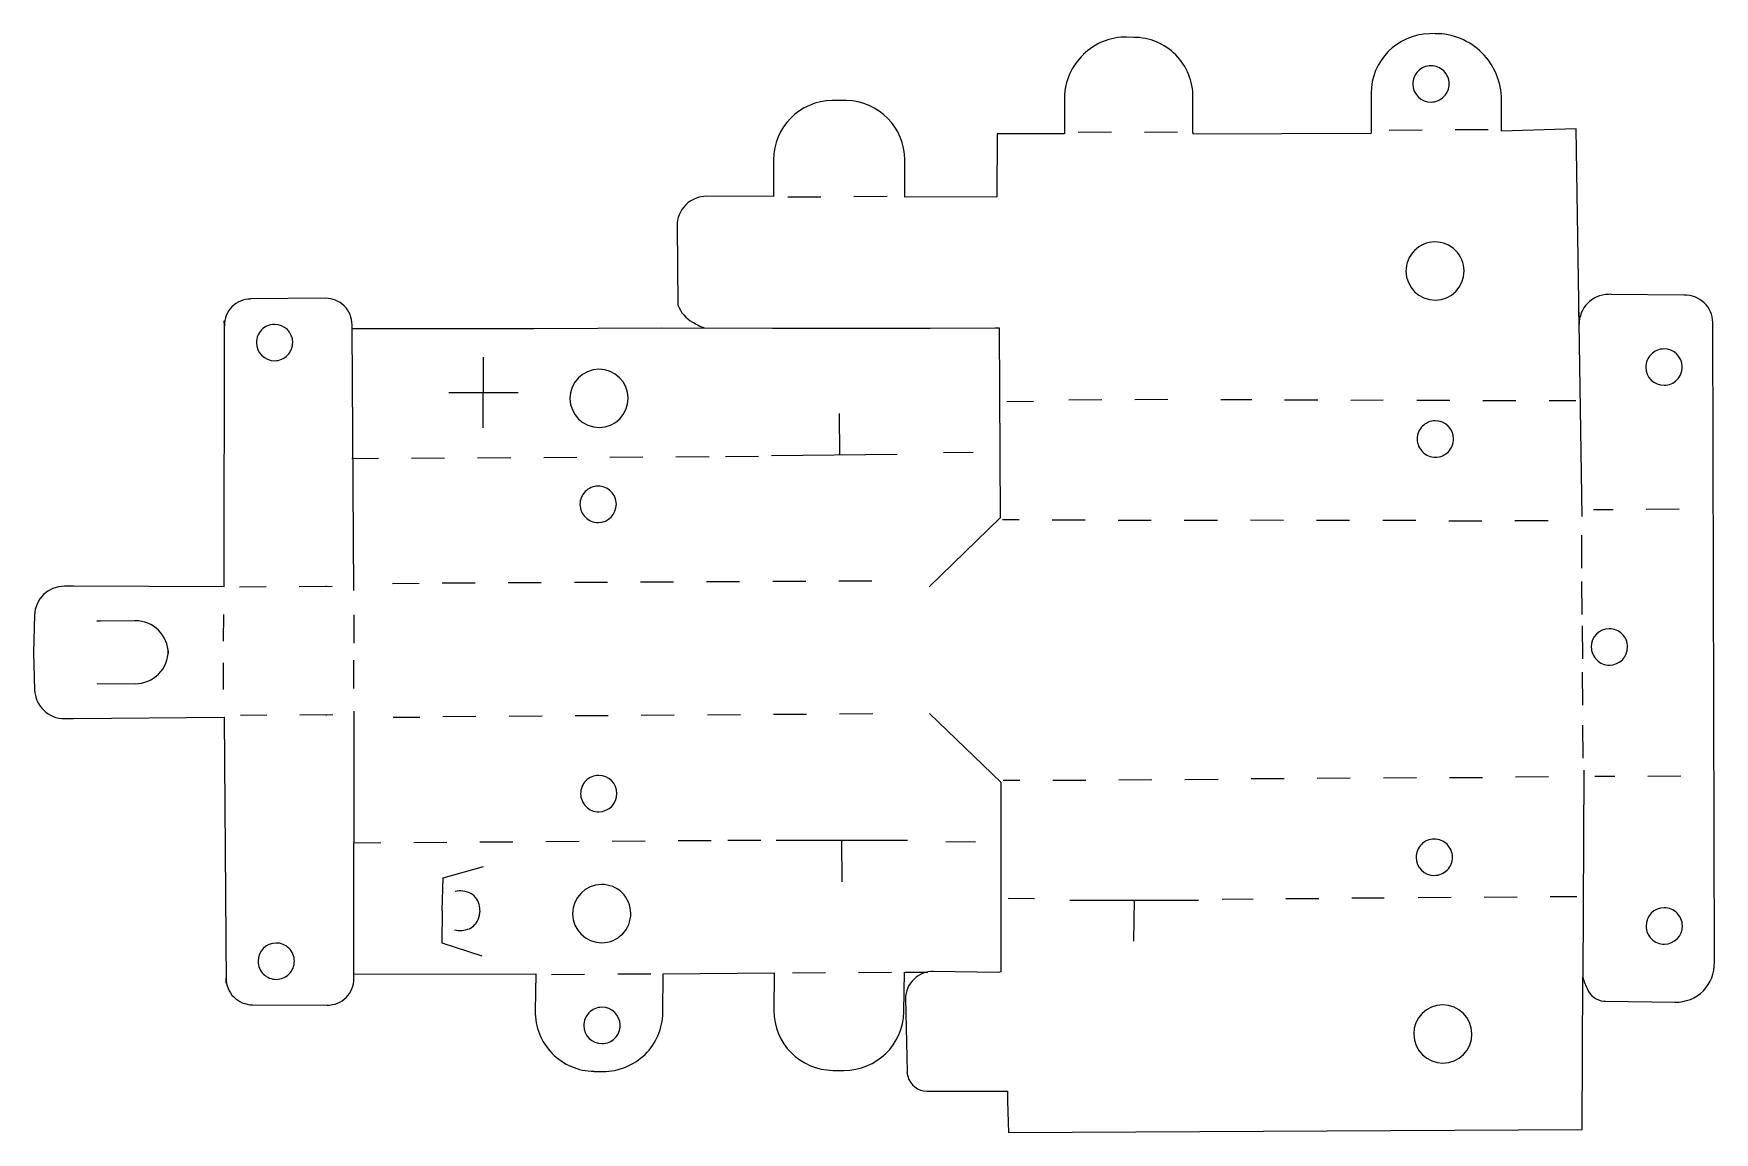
# Model space of a CAD drawing. Header units: millimetres. Extents: x -1 to 254, y 203 to 369.
import ezdxf

# ---------------------------------------------------------------- set-up
doc = ezdxf.new("R2010")
doc.units = ezdxf.units.MM
doc.layers.get('0').update_dxf_attribs({"linetype": 'CONTINUOUS'})

msp = doc.modelspace()

# ---------------------------------------------------------------- linework, layer by layer
for p, q in [((211.82, 368.96), (210.5, 368.94)), ((211.36, 368.96), (211.82, 368.96)), ((165.78, 368.4), (164.73, 368.43)), ((121.12, 358.86), (120.19, 358.85)), ((122.34, 358.84), (121.12, 358.86)), ((155.3, 359.3), (155.3, 353.79)), ((174.74, 354), (174.74, 359.36)), ((201.68, 359.93), (201.7, 353.9)), ((221.4, 354.2), (221.39, 358.98)), ((145.11, 353.83), (145.06, 344.28)), ((155.3, 353.79), (145.11, 353.83)), ((162.4, 354.04), (157.4, 354)), ((167.4, 354.07), (172.4, 354.1)), ((174.74, 354), (174.74, 353.79)), ((174.74, 353.79), (201.7, 353.9)), ((209.4, 354.35), (204.4, 354.32)), ((219.4, 354.42), (214.4, 354.39)), ((232.68, 354.54), (221.4, 354.2)), ((233.6, 295.93), (232.68, 354.54)), ((111.3, 349.87), (111.29, 344.35)), ((131.17, 344.22), (131.15, 349.86)), ((111.29, 344.35), (101.22, 344.37)), ((118.47, 344.24), (113.47, 344.21)), ((128.47, 344.31), (123.47, 344.28)), ((145.06, 344.28), (131.17, 344.22)), ((96.71, 339.84), (96.81, 327.99)), ((43.53, 328.93), (32.21, 328.83)), ((96.81, 327.99), (96.83, 327.91)), ((237.94, 329.53), (237.57, 329.52)), ((237.99, 329.51), (237.94, 329.53)), ((238, 329.51), (237.99, 329.51)), ((249.03, 329.39), (238, 329.51)), ((28.24, 325.51), (28.18, 285.27)), ((28.25, 324.78), (28.24, 325.51)), ((233.14, 324.95), (233.1, 327.29)), ((47.57, 324.35), (47.57, 324.93)), ((47.57, 324.35), (75.09, 324.34)), ((47.84, 284.75), (47.57, 324.35)), ((47.91, 324.39), (47.91, 324.39)), ((75.09, 324.34), (94.36, 324.45)), ((94.36, 324.45), (111.13, 324.42)), ((111.13, 324.42), (134.98, 324.43)), ((134.98, 324.43), (144.82, 324.48)), ((144.82, 324.48), (145.45, 324.48)), ((145.45, 324.48), (145.59, 295.73)), ((253.59, 228.46), (253.36, 325.28)), ((67.4, 309.35), (67.44, 320.03)), ((62.19, 314.69), (72.69, 314.69)), ((150.6, 313.32), (146.6, 313.25)), ((155.95, 313.58), (160.95, 313.6)), ((165.95, 313.63), (170.95, 313.65)), ((183.65, 313.56), (178.95, 313.56)), ((193.6, 313.53), (188.59, 313.5)), ((203.49, 313.51), (198.59, 313.48)), ((213.59, 313.45), (208.59, 313.46)), ((223.59, 313.43), (218.59, 313.44)), ((232.63, 313.42), (228.59, 313.42)), ((121.24, 311.51), (121.27, 305.26)), ((104.05, 305.01), (109.05, 305.04)), ((130.01, 305.3), (110.98, 305.1)), ((137, 305.6), (141.49, 305.68)), ((47.51, 304.72), (51.55, 304.74)), ((56.55, 304.77), (61.55, 304.79)), ((66.55, 304.82), (71.55, 304.84)), ((76.55, 304.87), (81.55, 304.9)), ((86.55, 304.92), (91.55, 304.95)), ((96.55, 304.97), (101.55, 305)), ((145.59, 295.73), (134.82, 285.3)), ((148.43, 295.42), (145.93, 295.42)), ((153.43, 295.41), (158.43, 295.4)), ((163.43, 295.39), (168.43, 295.38)), ((173.43, 295.37), (178.43, 295.36)), ((188.43, 295.34), (183.43, 295.35)), ((198.43, 295.32), (193.43, 295.33)), ((208.43, 295.3), (203.43, 295.31)), ((213.43, 295.29), (218.43, 295.28)), ((228.43, 295.26), (223.43, 295.27)), ((238.29, 296.96), (235.29, 296.94)), ((248.28, 297.05), (243.29, 297)), ((233.55, 288.11), (233.53, 293.11)), ((5.43, 285.38), (4.05, 285.38)), ((28.18, 285.27), (5.43, 285.38)), ((34.55, 285.27), (30.55, 285.24)), ((44.55, 285.34), (39.55, 285.3)), ((43.59, 285.42), (43.59, 285.38)), ((53.68, 285.79), (57.7, 285.82)), ((66.18, 285.85), (61.18, 285.82)), ((76.18, 285.9), (71.18, 285.88)), ((86.18, 285.95), (81.18, 285.93)), ((96.18, 286.01), (91.18, 285.98)), ((106.18, 286.06), (101.18, 286.03)), ((116.18, 286.11), (111.18, 286.09)), ((126.18, 286.16), (121.18, 286.14)), ((233.6, 281.11), (233.57, 286.11)), ((-0.47, 280.99), (-0.6, 275.36)), ((14.73, 280.16), (8.98, 280.12)), ((9.48, 280.05), (8.99, 280.12)), ((28.1, 281.13), (28.09, 277.09)), ((47.81, 281.07), (47.82, 276.77)), ((233.6, 279.39), (233.64, 274.39)), ((-0.6, 275.36), (-0.44, 269.73)), ((19.76, 275.49), (19.77, 275.2)), ((19.77, 275.63), (19.77, 275.34)), ((28.13, 269.74), (28.1, 273.79)), ((47.84, 269.91), (47.83, 274.21)), ((233.68, 267.39), (233.65, 272.39)), ((9.01, 270.65), (14.76, 270.64)), ((4.11, 265.36), (5.48, 265.38)), ((5.48, 265.38), (28.23, 265.6)), ((28.23, 265.6), (28.51, 225.36)), ((34.67, 265.87), (30.67, 265.85)), ((44.67, 265.92), (39.67, 265.89)), ((43.7, 265.83), (43.7, 265.87)), ((47.82, 226.69), (47.89, 266.46)), ((53.8, 265.58), (57.82, 265.59)), ((66.3, 265.66), (61.3, 265.63)), ((76.3, 265.73), (71.3, 265.7)), ((86.3, 265.8), (81.3, 265.76)), ((96.3, 265.86), (91.3, 265.83)), ((106.3, 265.93), (101.3, 265.9)), ((116.3, 266), (111.3, 265.96)), ((126.3, 266.06), (121.3, 266.03)), ((134.87, 266.14), (145.69, 255.76)), ((233.74, 259.39), (233.7, 264.39)), ((233.83, 257.58), (233.71, 226.23)), ((145.69, 255.76), (145.7, 227.04)), ((148.53, 256), (146.03, 255.99)), ((153.53, 256.04), (158.53, 256.07)), ((163.53, 256.1), (168.53, 256.14)), ((173.53, 256.17), (178.53, 256.2)), ((188.53, 256.27), (183.53, 256.24)), ((198.53, 256.34), (193.53, 256.3)), ((208.53, 256.4), (203.53, 256.37)), ((213.53, 256.44), (218.53, 256.47)), ((228.53, 256.54), (223.53, 256.5)), ((238.52, 256.6), (235.52, 256.58)), ((248.52, 256.63), (243.52, 256.62)), ((47.86, 246.58), (51.89, 246.6)), ((56.89, 246.64), (61.89, 246.67)), ((66.89, 246.7), (71.89, 246.74)), ((76.89, 246.77), (81.89, 246.8)), ((86.89, 246.84), (91.89, 246.87)), ((96.89, 246.9), (101.89, 246.94)), ((104.39, 246.95), (109.39, 246.99)), ((131.54, 246.93), (111.69, 246.9)), ((121.66, 240.66), (121.62, 246.91)), ((137.35, 246.76), (141.84, 246.74)), ((61.32, 241.27), (67.45, 242.98)), ((61.18, 236.36), (61.32, 241.27)), ((65.41, 238.97), (65.47, 238.94)), ((65.47, 238.94), (65.53, 238.91)), ((150.77, 238.12), (146.77, 238.16)), ((156.13, 237.88), (175.57, 237.88)), ((165.8, 231.7), (165.87, 237.95)), ((183.83, 238.03), (179.13, 238)), ((193.78, 238.11), (188.77, 238.11)), ((203.67, 238.18), (198.77, 238.18)), ((213.77, 238.28), (208.77, 238.24)), ((223.77, 238.34), (218.77, 238.31)), ((232.81, 238.4), (228.77, 238.38)), ((61.18, 236.36), (61.12, 231.45)), ((61.12, 231.45), (67.17, 229.49)), ((65.3, 233.58), (65.36, 233.61)), ((65.36, 233.61), (65.42, 233.64)), ((47.82, 226.69), (75.34, 226.78)), ((47.83, 226.05), (47.82, 226.69)), ((75.34, 226.78), (75.26, 221.14)), ((82.74, 226.66), (77.74, 226.62)), ((92.74, 226.72), (87.74, 226.69)), ((94.57, 220.91), (94.62, 226.77)), ((94.62, 226.77), (111.39, 226.89)), ((111.39, 226.89), (111.37, 221.2)), ((119.16, 226.9), (114.16, 226.87)), ((129.16, 226.97), (124.16, 226.93)), ((131, 221), (131.1, 227.01)), ((131.1, 227.01), (134.65, 227.01)), ((145.35, 226.98), (135.51, 227.12)), ((145.7, 227.04), (145.35, 226.98)), ((233.62, 203.21), (233.71, 226.23)), ((28.51, 225.36), (28.51, 226.09)), ((32.49, 222.07), (43.81, 222.02)), ((131.27, 223.01), (131.49, 211.93)), ((236.86, 222.62), (236.94, 222.61)), ((236.94, 222.61), (237.03, 222.6)), ((237.03, 222.6), (237.11, 222.6)), ((237.11, 222.6), (247.62, 222.46)), ((84.17, 212.01), (85.48, 212)), ((120.29, 212.16), (121.92, 212.15)), ((134.51, 209.02), (146.68, 209.02)), ((146.68, 209.02), (146.68, 207.52)), ((146.68, 207.52), (146.83, 202.78)), ((146.83, 202.78), (233.62, 203.21))]:
    msp.add_line(p, q)
for points in [[(213.48, 361.38, 0.414214), (210.72, 364.11, 0.198921), (208.78, 363.29, 0.198914), (207.99, 361.34, 0.414211), (210.75, 358.61, 0.198913), (212.69, 359.43, 0.198914)], [(214.44, 336.18, 0.198911), (211.32, 337.45, 0.414215), (206.95, 333.02, 0.414206), (211.38, 328.65, 0.414203), (215.75, 333.08, 0.198921)], [(38.59, 322.26, 0.414206), (35.83, 324.99, 0.414215), (33.09, 322.23, 0.414206), (35.86, 319.49, 0.414215)], [(248.72, 318.54, 0.414208), (245.95, 321.27, 0.414214), (243.22, 318.5, 0.414208), (245.99, 315.77, 0.198921), (247.93, 316.59, 0.198919)], [(89.32, 313.82, 0.41421), (84.89, 318.19, 0.414208), (80.52, 313.76, 0.414213), (84.95, 309.39, 0.414206)], [(211.42, 304.9, 0.414214), (214.15, 307.67, 0.414208), (211.38, 310.4, 0.414214), (208.65, 307.63, 0.414214)], [(84.8, 295.02, 0.414211), (87.53, 297.79, 0.414214), (84.76, 300.52, 0.414217), (82.03, 297.75, 0.198915), (82.85, 295.81, 0.198916)], [(234.97, 276.18, 0.19891), (235.79, 274.24, 0.198918), (237.74, 273.45, 0.414211), (240.47, 276.21, 0.414214), (237.7, 278.95, 0.414208)], [(84.86, 256.77, 0.414214), (82.13, 254, 0.414214), (84.89, 251.27, 0.414208), (87.63, 254.04, 0.414211)], [(211.21, 247.14, 0.414214), (208.48, 244.38, 0.414208), (211.25, 241.64, 0.414214), (213.98, 244.41, 0.414214)], [(80.92, 235.84, 0.414212), (85.35, 231.47, 0.414215), (89.72, 235.9, 0.414215), (85.29, 240.27, 0.414208)], [(247.94, 235.95, 0.198918), (245.99, 236.75, 0.414208), (243.26, 233.98, 0.414217), (246.03, 231.25, 0.414205), (248.76, 234.01, 0.19891)], [(36.07, 231.42, 0.414209), (33.34, 228.65, 0.414215), (36.11, 225.92, 0.414214), (38.84, 228.69, 0.414214)], [(88.1, 218.97, 0.414205), (85.33, 221.7, 0.414214), (82.6, 218.93, 0.414209), (85.37, 216.2, 0.414214)], [(216.93, 217.69, 0.41421), (212.5, 222.06, 0.414206), (208.13, 217.63, 0.41421), (212.55, 213.26, 0.41421)]]:
    msp.add_lwpolyline(points, format="xyb", close=True)
for centre, radius, start, end in [((210.68, 359.94), 9, 91.1066, 180.0828), ((211.39, 358.96), 10, 45.1296, 90.1747), ((164.53, 359.43), 9, 88.772, 135.125), ((165.74, 359.4), 9, -0.2723, 89.728), ((211.39, 358.96), 10, 0.0833, 45.1288), ((164.3, 359.2), 9, 133.0545, 179.3934), ((120.3, 349.85), 9, 90.7478, 179.8737), ((122.15, 349.84), 9, 0.1234, 88.7954), ((101.21, 339.87), 4.5, 89.8739, 135.1646), ((101.21, 339.87), 4.5, 135.1673, 180.457), ((32.25, 324.82), 4, 90.5358, 135.5549), ((43.57, 324.93), 4, 45.2604, 90.5328), ((101.41, 329.59), 4.87, 200.1631, 241.3261), ((237.64, 325.02), 4.5, 90.8998, 180.8822), ((249.17, 325.21), 4.19, 46.4757, 91.9499), ((249.17, 325.21), 4.19, 1.0018, 46.4749), ((32.25, 324.83), 4, 135.5565, 180.5843), ((43.57, 324.93), 4, -0.0104, 45.2611), ((105.23, 335.41), 11.82, 238.5903, 248.0721), ((4.03, 280.88), 4.5, 89.7255, 178.6852), ((14.77, 275.16), 5, 0.3918, 90.3907), ((14.77, 275.64), 5, 314.9107, 359.9126), ((14.95, 275.35), 4.82, -0.1042, 1.6173), ((14.77, 275.64), 5, 269.9111, 314.9116), ((4.06, 269.86), 4.5, 181.6158, 270.5768), ((63.85, 235.31), 3.98, 66.837, 99.7321), ((64.13, 236.56), 2.74, 7.7779, 59.1205), ((62.68, 236.09), 4.24, 2.0864, 11.4391), ((64.12, 236.04), 2.74, 298.5376, 349.8802), ((62.69, 236.57), 4.24, 346.219, 355.5718), ((63.89, 237.3), 3.98, 257.9261, 290.8211), ((135.38, 223.1), 4.02, 88.2087, 134.5801), ((242.26, 228.42), 8.83, 194.3562, 206.9278), ((247.65, 228.33), 5.94, -43.906, 1.2481), ((32.51, 226.07), 4, 179.7181, 224.7465), ((43.83, 226.02), 4, -44.9563, 0.3151), ((135.36, 222.98), 4.1, 133.2181, 179.6154), ((237.23, 225.73), 3.13, 204.6657, 263.1773), ((247.71, 228.44), 5.98, 269.1435, 314.9655), ((32.51, 226.07), 4, 224.7452, 269.7693), ((43.83, 226.02), 4, 269.7699, 315.0432), ((120.37, 221.16), 9, 179.7247, 269.489), ((84.26, 221.01), 9, 179.1757, 224.308), ((85.57, 221), 9, 269.4373, 359.4378), ((122, 221.15), 9, 269.4888, 359.0765), ((84.26, 221.01), 9, 224.3072, 269.437), ((135.95, 212.4), 4.49, 185.895, 194.541), ((134.51, 212.02), 3, 194.5407, 269.9998)]:
    msp.add_arc(centre, radius, start, end)

doc.saveas('drawing.dxf')
